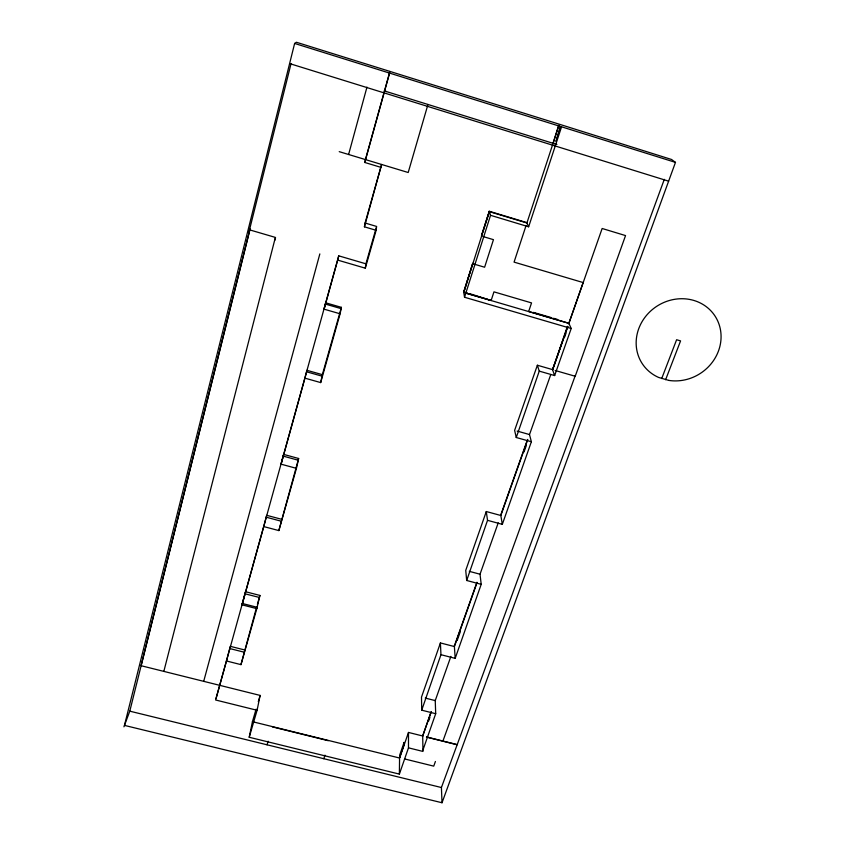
<?xml version="1.0" encoding="UTF-8"?>
<svg xmlns="http://www.w3.org/2000/svg" width="845" height="845" viewBox="0 0 845 845"><rect width="100%" height="100%" fill="white"/><g stroke="black" fill="none" stroke-linecap="round" stroke-linejoin="round"><path stroke-width="1.27" d="M256.098 709.177L252.433 721.683L249.212 737.262L399.379 774.104L408.484 747.846L408.494 732.446L422.701 735.984M399.379 774.104L399.569 758.018L408.494 732.446M376.141 230.305L376.616 226.449L365.082 223.017L381.623 164.458L364.427 226.83L376.141 230.305L365.304 268.182L337.694 260.102L338.729 255.834L365.927 263.82L365.304 268.182M364.427 226.83L365.082 223.017M272.417 726.89L328.251 740.706M340.112 313.791L341.391 307.348L325.652 302.806L324.079 309.175L340.112 313.791L320.678 382.584L304.929 378.159L306.915 370.311L322.357 374.662L320.678 382.584M249.212 737.262L257.091 710.286L260.123 695.414L141.094 665.712L249.782 230.072M381.211 167.447L364.786 162.472L365.441 159.557M296.437 468.352L298.644 458.497L283.582 454.378L281.068 464.169L296.437 468.352L278.85 530.586L263.746 526.572L242.029 604.83L256.796 608.643L259.436 597.478L244.913 593.781L242.029 604.83M278.85 530.586L298.644 458.497M259.415 597.531L259.922 595.44L245.462 591.69L244.913 593.781M216.003 698.625L226.449 660.97L240.973 664.635L256.69 606.847M294.63 43.444L124.458 725.39L442.019 802.75L675.472 162.388L671.521 159.473L559.02 124.13L296.384 42.25L294.63 43.444L675.472 162.388M123.93 726.816L129.792 711.163L250.099 228.784M248.694 233.072L291.081 63.491M163.835 671.384L275.385 237.413L249.497 229.829M274.9 240.181L275.554 237.635M263.746 526.572L266.661 515.313L281.469 519.252M226.449 660.97L230.294 646.319L244.511 649.921M203.698 681.334L319.843 253.912M348.605 154.498L366.962 87.12M338.729 255.834L215.633 699.998L257.091 710.286M365.431 159.61L389.894 71.466M281.068 464.169L304.929 378.159M324.079 309.175L337.694 260.102M364.786 162.472L389.587 73.103M257.408 604.312L259.922 595.44M322.357 374.662L341.391 307.348M240.973 664.635L257.176 607.302L242.399 603.499M365.927 263.82L376.257 227.696M427.961 104.463L408.198 172.517L339.225 151.656M258.295 701.667L260.123 695.414M267.041 744.794L268.118 741.223M567.777 326.571L552.524 369.603L537.367 365.23L539.258 371.124L554.647 375.55L571.199 328.494L464.528 297.25L463.683 291.905L472.767 263.249L463.778 292.444M489.234 211.25L490.544 215.306L528.643 226.798L526.72 222.573L489.234 211.25L481.502 235.66L489.371 211.662L526.91 222.995L558.894 125.578M463.736 292.507L489.35 211.651M464.528 297.25L490.544 215.306M323.825 758.715L324.955 755.176M571.199 328.494L568.896 323.36L464.982 292.877L491.156 300.471L493.955 291.852L531.547 302.911L528.664 311.478L568.875 323.276L583.145 282.557L514.066 262.119L526.108 225.446M553.021 143.439L558.64 125.313M528.643 226.798L561.566 126.813M422.891 750.159L435.703 713.708L421.718 710.18L440.953 654.695L440.414 642.939L454.388 646.552L476.981 582.796M440.953 654.695L455.18 658.361L481.206 584.339L466.683 580.483L487.533 520.33L486.287 511.531L500.832 515.492L527.776 439.453M487.533 520.33L502.31 524.354L531.368 441.745L516.253 437.499L539.258 371.124M440.414 642.939L421.497 697.114L421.718 710.18M486.287 511.531L465.732 570.396L466.683 580.483M537.367 365.23L514.626 430.358L516.253 437.499M567.354 326.445L552.641 369.751L567.84 326.381M568.706 323.899L602.147 228.488L625.543 235.586L575.202 376.257L555.144 370.48M564.64 337.092L565.939 333.395M430.887 712.261L422.637 736.153L431.351 711.585M455.18 658.361L454.356 646.013L476.939 582.279M502.31 524.354L500.758 515.038L527.217 440.351M425.246 698.065L435.238 700.6L450.903 656.385M469.302 571.347L480.023 574.209L498.233 522.833M531.368 441.745L529.509 434.552L550.792 374.504M428.573 721.144L429.894 717.426M457.166 640.51L460.24 631.828M524.016 451.959L526.224 445.759M435.407 761.493L433.738 766.14L404.66 758.958M442.864 741.202L575.075 376.099M664.297 179.362L457.145 744.762L426.471 737.104M442.019 802.75L441.417 787.529L457.198 744.603L426.535 736.946M661.698 378.571L676.613 339.732L680.574 340.905L665.628 379.711M129.792 711.163L441.417 787.529M252.433 721.683L399.569 758.018M408.484 747.846L422.975 751.437L422.69 735.689M229.713 648.537L243.973 652.15M266.175 517.193L281.026 521.154M283.138 456.099L298.253 460.229M306.545 371.789L322.04 376.152M517.108 431.056L529.509 434.552M325.336 304.073L341.137 308.636M463.683 291.905L467.412 292.993M469.894 293.722L491.156 300.471M533.48 312.386L551.046 317.54M553.559 318.28L557.32 319.378M472.873 263.746L484.618 267.231L493.459 239.663L482.801 236.473M552.82 143.006L556.57 144.168M384.264 90.901L556.823 144.474M289.603 63.576L668.627 181.168M384.475 90.964L386.45 91.587M574.938 375.613L575.202 376.257M554.647 375.55L552.524 369.603M481.206 584.339L480.023 574.209M454.356 646.002L454.388 646.552M435.703 713.708L435.217 700.03L435.238 700.6M404.058 742.47L404.037 744.846L399.611 757.712L399.632 755.303L404.058 742.47M560.33 127.109L556.063 141.252L560.33 127.109M668.86 380.419L658.614 377.44A43.486 40.021 -33.4 0 1 653.153 308.9A43.486 40.021 -33.4 0 1 720.183 328.378A43.486 40.021 -33.4 0 1 668.86 380.419"/></g></svg>
